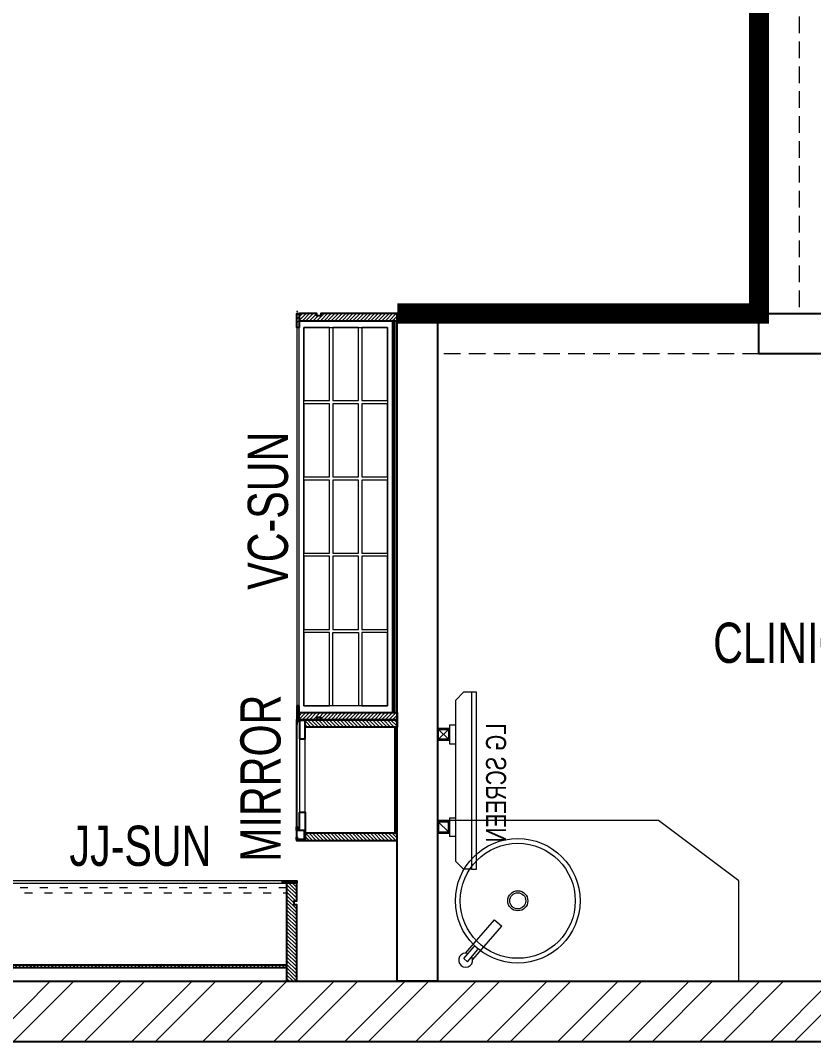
# Model space of a CAD drawing. Header units: feet. Extents: x 9718581 to 9729331, y -7058915 to -7051384.
# Drawn here: x 9724574 to 9726547, y -7058915 to -7056377 of the extents above; entities that cross this region are included whole.
import ezdxf

# ---------------------------------------------------------------- set-up
doc = ezdxf.new("R2010")
doc.units = ezdxf.units.FT
doc.header["$LTSCALE"] = 33
doc.header["$MEASUREMENT"] = 0
doc.linetypes.add('a_p6_plan_L18$0$HIDDEN', pattern=[0.375, 0.25, -0.125])
doc.linetypes.add('ACAD_ISO03W100', pattern=[30, 12, -18])
doc.layers.add('A-WALL', color=1, linetype='Continuous')
for name, color, linetype, lineweight in [('A-WALL HATCH', 251, 'Continuous', 0), ('Floor-Unit', 1, 'Continuous', 13), ('LENS-CURTAIN', 5, 'a_p6_plan_L18$0$HIDDEN', 9), ('LENS-PARTITION', 21, 'Continuous', 25), ('LENS_DIMENSION', 193, 'Continuous', 0), ('LENS_TEXT', 31, 'Continuous', 5), ('LK-FF&E WALL', 1, 'Continuous', 9), ('LK-FLUTTED FINISH', 20, 'Continuous', 30), ('LK-FURNITURE', 13, 'Continuous', 9), ('LK-IT', 3, 'Continuous', 18), ('LN-ELEVATION-1', 81, 'Continuous', 25), ('LN-ELEVATION-2', 103, 'Continuous', 20), ('LN-ELEVATION-3', 125, 'Continuous', 18), ('LN-ELEVATION-4', 145, 'Continuous', 13), ('LN-HATCH', 251, 'Continuous', 0), ('PLANO-TXT', 252, 'Continuous', 5), ('TV', 92, 'Continuous', 18)]:
    doc.layers.add(name, color=color, linetype=linetype, lineweight=lineweight)
doc.styles.add('LK TXT', font='GILC____.TTF', dxfattribs={"height": 100})
doc.styles.get("Standard").update_dxf_attribs({"font": 'GILC____.TTF'})
pattern_1 = [(45, (4208834.247, 1706614.74), (-4.4901280605, 4.4901280605), [])]
pattern_2 = [(45, (4209134.247, 1706614.74), (-4.4901280605, 4.4901280605), [])]
pattern_3 = [(45, (7858558.917, 3503823.203), (-4.4901280605, 4.4901280605), [])]

# ---------------------------------------------------------------- blocks, each defined once
blk = doc.blocks.new('A$C1e310292')
at = {"layer": 'A-WALL HATCH'}
h = blk.add_hatch(dxfattribs=at)
h.set_pattern_fill('ANSI32', color=256, scale=333)
h.set_pattern_definition([(45, (-4280815.4, 5463905.18), (-88.2999593, 88.2999593), []), (45, (-4280756.53, 5463905.18), (-88.2999593, 88.2999593), [])])
h.paths.add_polyline_path([(-450, 0), (-450, 150), (-4635, 150), (-4635, 0)])
h.paths.add_polyline_path([(-4845, 807), (-4845, 415), (-4695, 415), (-4695, 957), (-8290, 957), (-8290, 807)])
h.paths.add_polyline_path([(0, 210), (0, 3920), (-150, 3920), (-150, 210)])
h.paths.add_polyline_path([(0, 4170), (0, 5835), (-150, 5835), (-150, 4170)])
h.paths.add_polyline_path([(-456, 7380), (-456, 7530), (-4408, 7530), (-4408, 7380)])
h.paths.add_polyline_path([(-4900, 7380), (-4900, 7530), (-8290, 7530), (-8290, 7380)])
at = {"layer": 'A-WALL'}
for p, q in [((-4635, 150), (-450, 150)), ((-4845, 0), (0, 0))]:
    blk.add_line(p, q, dxfattribs=at)
blk = doc.blocks.new('JJ SH 900')
at = {"layer": 'LN-HATCH', "ltscale": 0.5}
h = blk.add_hatch(dxfattribs=at)
h.set_pattern_fill('ANSI31', color=256, scale=50)
h.paths.add_polyline_path([(-911.8, 0), (-911.8, -190), (-905.8, -190), (-905.8, -200), (-911.8, -200), (-911.8, -244), (-886.8, -244), (-886.8, 0)])
h = blk.add_hatch(dxfattribs=at)
h.set_pattern_fill('ANSI31', color=256, scale=2)
h.set_pattern_definition(pattern_1)
h.paths.add_polyline_path([(-11.8, 0), (-11.8, -190), (-17.8, -190), (-17.8, -200), (-11.8, -200), (-11.8, -244), (-36.8, -244), (-36.8, 0)])
h = blk.add_hatch(dxfattribs=at)
h.set_pattern_fill('ANSI31', color=256, scale=2)
h.set_pattern_definition(pattern_2)
h.paths.add_polyline_path([(-36.8, -40), (-886.8, -40), (-886.8, -34), (-36.8, -34)])
h = blk.add_hatch(dxfattribs=at)
h.set_pattern_fill('ANSI31', color=256, scale=2)
h.set_pattern_definition(pattern_2)
h.paths.add_polyline_path([(-876.8, -244), (-876.8, -250), (-911.8, -250), (-911.8, -244)])
h = blk.add_hatch(dxfattribs=at)
h.set_pattern_fill('ANSI31', color=256, scale=2)
h.set_pattern_definition(pattern_1)
h.paths.add_polyline_path([(-46.8, -244), (-46.8, -250), (-11.8, -250), (-11.8, -244)])
at = {"layer": 'LN-ELEVATION-1', "ltscale": 0.5}
for points in [[(-911.8, 0), (-911.8, -190), (-905.8, -190), (-905.8, -200), (-911.8, -200), (-911.8, -244), (-886.8, -244), (-886.8, 0)], [(-11.8, 0), (-11.8, -190), (-17.8, -190), (-17.8, -200), (-11.8, -200), (-11.8, -244), (-36.8, -244), (-36.8, 0)], [(-36.8, -40), (-886.8, -40), (-886.8, -34), (-36.8, -34)], [(-876.8, -244), (-876.8, -250), (-911.8, -250), (-911.8, -244)], [(-46.8, -244), (-46.8, -250), (-11.8, -250), (-11.8, -244)]]:
    blk.add_lwpolyline(points, close=True, dxfattribs=at)
at = {"layer": 'LN-ELEVATION-3', "ltscale": 0.5}
for p, q in [((-886.8, 0), (-36.8, 0)), ((-876.8, -244), (-46.8, -244)), ((-46.8, -250), (-876.8, -250))]:
    blk.add_line(p, q, dxfattribs=at)
at = {"layer": 'LN-ELEVATION-4', "linetype": 'ACAD_ISO03W100', "ltscale": 0.05}
blk.add_lwpolyline([(-886.8, -220), (-36.8, -220), (-36.8, -232), (-886.8, -232)], close=True, dxfattribs=at)
blk = doc.blocks.new('VC HD 1010')
at = {"layer": 'LN-HATCH', "ltscale": 0.5}
h = blk.add_hatch(dxfattribs=at)
h.set_pattern_fill('ANSI31', color=256, scale=2)
h.set_pattern_definition([(45, (3761554.586, 1795022.936), (-4.490128061, 4.490128061), [])])
h.paths.add_polyline_path([(-505.2, 24), (-505.2, -166), (-499.2, -166), (-499.2, -176), (-505.2, -176), (-505.2, -220), (-487.2, -220), (-487.2, 24)])
h = blk.add_hatch(dxfattribs=at)
h.set_pattern_fill('ANSI31', color=256, scale=2)
h.set_pattern_definition(pattern_3)
h.paths.add_polyline_path([(504.8, 24), (504.8, -166), (498.8, -166), (498.8, -176), (504.8, -176), (504.8, -220), (486.8, -220), (486.8, 24)])
h = blk.add_hatch(dxfattribs=at)
h.set_pattern_fill('ANSI31', color=256, scale=2)
h.set_pattern_definition([(45, (7858741.917, 3503823.203), (-4.4901280605, 4.4901280605), [])])
h.paths.add_polyline_path([(-470.2, -220), (-470.2, -226), (-505.2, -226), (-505.2, -220)])
h = blk.add_hatch(dxfattribs=at)
h.set_pattern_fill('ANSI31', color=256, scale=2)
h.set_pattern_definition(pattern_3)
h.paths.add_polyline_path([(476.8, -220), (476.8, -226), (511.8, -226), (511.8, -220)])
at = {"layer": 'LN-ELEVATION-1', "ltscale": 0.5}
for points in [[(-505.2, 24), (-505.2, -166), (-499.2, -166), (-499.2, -176), (-505.2, -176), (-505.2, -220), (-487.2, -220), (-487.2, 24)], [(486.8, 12), (-487.2, 12), (-487.2, 18), (486.8, 18)], [(504.8, 24), (504.8, -166), (498.8, -166), (498.8, -176), (504.8, -176), (504.8, -220), (486.8, -220), (486.8, 24)], [(-470.2, -220), (-470.2, -226), (-505.2, -226), (-505.2, -220)], [(469.8, -220), (469.8, -226), (504.8, -226), (504.8, -220)]]:
    blk.add_lwpolyline(points, close=True, dxfattribs=at)
at = {"layer": 'LN-ELEVATION-2', "ltscale": 0.5}
blk.add_lwpolyline([(470.2, 0), (-470.2, 0), (-470.2, -208), (470.2, -208)], close=True, dxfattribs=at)
at = {"layer": 'LN-ELEVATION-3', "ltscale": 0.5}
for p, q in [((-487.2, 24), (486.8, 24)), ((-470.2, -220), (469.8, -220)), ((469.8, -226), (-470.2, -226))]:
    blk.add_line(p, q, dxfattribs=at)
for points in [[(-470.2, 0), (-288.5, 0), (-288.5, -64), (-470.2, -64)], [(-280.5, 0), (-98.8, 0), (-98.8, -64), (-280.5, -64)], [(-90.8, 0), (90.8, 0), (90.8, -64), (-90.8, -64)], [(98.8, 0), (280.5, 0), (280.5, -64), (98.8, -64)], [(288.5, 0), (470.2, 0), (470.2, -64), (288.5, -64)], [(-470.2, -136), (-288.5, -136), (-288.5, -72), (-470.2, -72)], [(-280.5, -72), (-98.8, -72), (-98.8, -136), (-280.5, -136)], [(-90.8, -72), (90.8, -72), (90.8, -136), (-90.8, -136)], [(98.8, -72), (280.5, -72), (280.5, -136), (98.8, -136)], [(288.5, -72), (470.2, -72), (470.2, -136), (288.5, -136)], [(-470.2, -144), (-288.5, -144), (-288.5, -208), (-470.2, -208)], [(-280.5, -144), (-98.8, -144), (-98.8, -208), (-280.5, -208)], [(-90.8, -144), (90.8, -144), (90.8, -208), (-90.8, -208)], [(98.8, -144), (280.5, -144), (280.5, -208), (98.8, -208)], [(288.5, -144), (470.2, -144), (470.2, -208), (288.5, -208)]]:
    blk.add_lwpolyline(points, close=True, dxfattribs=at)
blk = doc.blocks.new('MIRROR')
at = {"layer": 'LN-HATCH', "ltscale": 0.5}
h = blk.add_hatch(dxfattribs=at)
h.set_pattern_fill('ANSI31', color=256, scale=2)
h.set_pattern_definition([(45, (4060433.7416, 1708720.787), (-4.4901280605, 4.4901280605), [])])
h.paths.add_polyline_path([(212.9, 101.3), (230.9, 101.3), (230.9, -127.7), (212.9, -127.7)])
h.paths.add_polyline_path([(230.9, 95.3), (494.9, 95.3), (494.9, 101.3), (230.9, 101.3)])
h.paths.add_polyline_path([(512.9, 101.3), (494.9, 101.3), (494.9, -127.7), (512.9, -127.7)])
at = {"layer": 'Defpoints'}
blk.add_lwpolyline([(512.9, 101.3), (212.9, 101.3), (212.9, -148.7), (512.9, -148.7)], close=True, dxfattribs=at)
at = {"layer": 'LN-ELEVATION-1'}
for points in [[(212.9, 101.3), (230.9, 101.3), (230.9, -127.7), (212.9, -127.7)], [(230.9, 95.3), (494.9, 95.3), (494.9, 101.3), (230.9, 101.3)], [(512.9, 101.3), (494.9, 101.3), (494.9, -127.7), (512.9, -127.7)], [(259.9, -141.7), (259.9, -127.7), (214.9, -127.7), (214.9, -148.7), (223.9, -148.7), (223.9, -147.2), (216.4, -147.2), (216.4, -141.7)], [(442.9, -141.7), (442.9, -127.7), (487.9, -127.7), (487.9, -148.7), (478.9, -148.7), (478.9, -147.2), (486.4, -147.2), (486.4, -141.7)], [(504.9, -148.7), (504.9, -147.2), (509.4, -147.2), (509.4, -129.2), (487.9, -129.2), (487.9, -127.7), (510.9, -127.7), (510.9, -148.7)]]:
    blk.add_lwpolyline(points, close=True, dxfattribs=at)
at = {"layer": 'LN-ELEVATION-2', "color": 4, "lineweight": 0}
blk.add_lwpolyline([(216.4, -141.7), (486.4, -141.7), (486.4, -147.2), (216.4, -147.2)], close=True, dxfattribs=at)
at = {"layer": 'LN-ELEVATION-2'}
blk.add_lwpolyline([(259.9, -141.7), (442.9, -141.7), (442.9, -127.7), (259.9, -127.7)], close=True, dxfattribs=at)
at = {"layer": 'LN-ELEVATION-4', "ltscale": 0.5}
blk.add_line((478.9, -148.7), (223.9, -148.7), dxfattribs=at)
blk = doc.blocks.new('CLINIC SCREEN')
at = {"layer": 'TV'}
for p, q in [((-103.1, 42.9), (-127.4, 18.6)), ((-127.4, 42.9), (-103.1, 18.6)), ((102.7, 42.9), (127, 18.6))]:
    blk.add_line(p, q, dxfattribs=at)
at = {"layer": 'TV', "ltscale": 12}
for p, q in [((-220, -19.4), (-200.6, 0)), ((200.6, 0), (-200.6, 0)), ((-138.5, 0), (-138.5, 15.5)), ((-138.5, 15.5), (-92, 15.5)), ((-92, 15.5), (-92, 0)), ((92, 15.5), (92, 0)), ((92, 15.5), (138.5, 15.5)), ((138.5, 0), (138.5, 15.5)), ((220, -19.4), (200.6, 0)), ((-220, -38.8), (-220, -19.4)), ((220, -38.8), (220, -19.4))]:
    blk.add_line(p, q, dxfattribs=at)
at = {"layer": 'TV'}
for points in [[(-130.4, 15.5), (-100.1, 15.5), (-100.1, 45.9), (-130.4, 45.9)], [(-127.4, 18.6), (-103.1, 18.6), (-103.1, 42.9), (-127.4, 42.9)], [(130, 15.5), (99.7, 15.5), (99.7, 45.9), (130, 45.9)], [(127, 18.6), (102.7, 18.6), (102.7, 42.9), (127, 42.9)]]:
    blk.add_lwpolyline(points, close=True, dxfattribs=at)
at = {"layer": 'TV', "ltscale": 12}
blk.add_lwpolyline([(-220, -51.7), (-220, -38.8), (220, -38.8), (220, -51.7)], close=True, dxfattribs=at)
at = {"layer": 'Floor-Unit', "color": 0, "ltscale": 2, "insert": (5.2, -100.4), "char_height": 50, "attachment_point": 5}
blk.add_mtext_dynamic_manual_height_columns('LG SCREEN', width=466.48, gutter_width=12.5, heights=[0], dxfattribs=at)
blk = doc.blocks.new('rtf')
at = {"color": 0, "linetype": 'ByBlock', "lineweight": -2}
for p, q in [((16412.5, -172798.8), (16452.4, -172798.8)), ((16412.5, -172810.8), (16412.5, -172798.8)), ((16412.5, -172810.8), (16452.4, -172810.8)), ((16425.3, -172793.1), (16535.3, -172793.1)), ((16535.3, -172793.1), (16535.3, -172817.1)), ((16425.3, -172817.1), (16535.3, -172817.1))]:
    blk.add_line(p, q, dxfattribs=at)
for centre, radius, start, end in [((16412.5, -172805.1), 17.5, 21.0506, 340.9422), ((16444.5, -172804.8), 9.89, 322.6562, 37.3438)]:
    blk.add_arc(centre, radius, start, end, dxfattribs=at)
blk = doc.blocks.new('dsg')
at = {"color": 0, "linetype": 'ByBlock', "lineweight": -2}
for radius in [155, 143, 25, 20]:
    blk.add_circle((11491.5, -171102.6), radius, dxfattribs=at)
blk.add_blockref('rtf', (-5117.5, 1702.9), dxfattribs=at)

msp = doc.modelspace()

# ---------------------------------------------------------------- linework, layer by layer
at = {"layer": 'LENS-CURTAIN', "ltscale": 5}
for points in [[(9726510.9, -7056305.4), (9726510.9, -7057105.4), (9726410.9, -7057105.4), (9726410.9, -7056305.4)], [(9726410.9, -7057205.4), (9725610.9, -7057205.4), (9725610.9, -7057105.4), (9726410.9, -7057105.4)]]:
    msp.add_lwpolyline(points, close=True, dxfattribs=at)
at = {"layer": 'LENS-PARTITION'}
for points in [[(9725510.9, -7057105.4), (9725610.9, -7057105.4), (9725610.9, -7058765.4), (9725510.9, -7058765.4)], [(9726410.9, -7057105.4), (9728010.9, -7057105.4), (9728010.9, -7057205.4), (9726410.9, -7057205.4)]]:
    msp.add_lwpolyline(points, close=True, dxfattribs=at)
at = {"layer": 'LK-FLUTTED FINISH', "linetype": 'ACAD_ISO03W100', "ltscale": 0.05, "const_width": 50}
msp.add_lwpolyline([(9726410.9, -7052785.4), (9726410.9, -7057105.4), (9725510.9, -7057105.4)], dxfattribs=at)
at = {"layer": 'LK-FURNITURE'}
msp.add_lwpolyline([(9725610.9, -7058365.4), (9725610.9, -7058765.4), (9726360.9, -7058765.4), (9726360.9, -7058515.4), (9726160.9, -7058365.4)], close=True, dxfattribs=at)

# ---------------------------------------------------------------- block references
at = {"layer": 'LENS_DIMENSION'}
msp.add_blockref('A$C1e310292', (9728160.9, -7058915.4), dxfattribs=at)
at = {"layer": 'LK-FF&E WALL', "xscale": -1}
for name, p, rotation in [('VC HD 1010', (9725486.9, -7057610.2), 270), ('JJ SH 900', (9725272.7, -7058765.4), 180)]:
    msp.add_blockref(name, p, dxfattribs=dict(at, rotation=rotation))
at = {"layer": 'LK-FF&E WALL', "rotation": 270}
msp.add_blockref('MIRROR', (9725409.5, -7057902.5), dxfattribs=at)
at = {"layer": 'LK-IT', "xscale": -1, "rotation": 89.99999999999991}
msp.add_blockref('CLINIC SCREEN', (9725656.8, -7058267), dxfattribs=at)
at = {"layer": 'LN-ELEVATION-3', "rotation": 48.84417258481342}
msp.add_blockref('dsg', (9589421.2, -6954613.4), dxfattribs=at)

# ---------------------------------------------------------------- texts
at = {"layer": 'LENS_TEXT', "linetype": 'Continuous', "ltscale": 3, "insert": (9726510.5, -7057924.6), "char_height": 100, "attachment_point": 5}
msp.add_mtext_dynamic_manual_height_columns('CLINIC-1', width=405.303, gutter_width=1, heights=[0], dxfattribs=at)
at = {"layer": 'LENS_TEXT', "linetype": 'Continuous', "ltscale": 3, "insert": (9725171.5, -7058260.8, -23744), "char_height": 100, "width": 324.474, "attachment_point": 5, "rotation": 90, "style": 'LK TXT'}
msp.add_mtext('{\\C7;MIRROR}', dxfattribs=at)
at = {"layer": 'PLANO-TXT', "linetype": 'Continuous', "ltscale": 3, "insert": (9725189.9, -7057595.7, -23744), "char_height": 100, "width": 149.547, "attachment_point": 5, "rotation": 90, "style": 'LK TXT'}
msp.add_mtext('VC-SUN', dxfattribs=at)
at = {"layer": 'PLANO-TXT', "linetype": 'Continuous', "ltscale": 3, "insert": (9724872.1, -7058429.3, -23744), "char_height": 100, "width": 149.547, "attachment_point": 5, "style": 'LK TXT'}
msp.add_mtext('JJ-SUN', dxfattribs=at)

doc.saveas('drawing.dxf')
